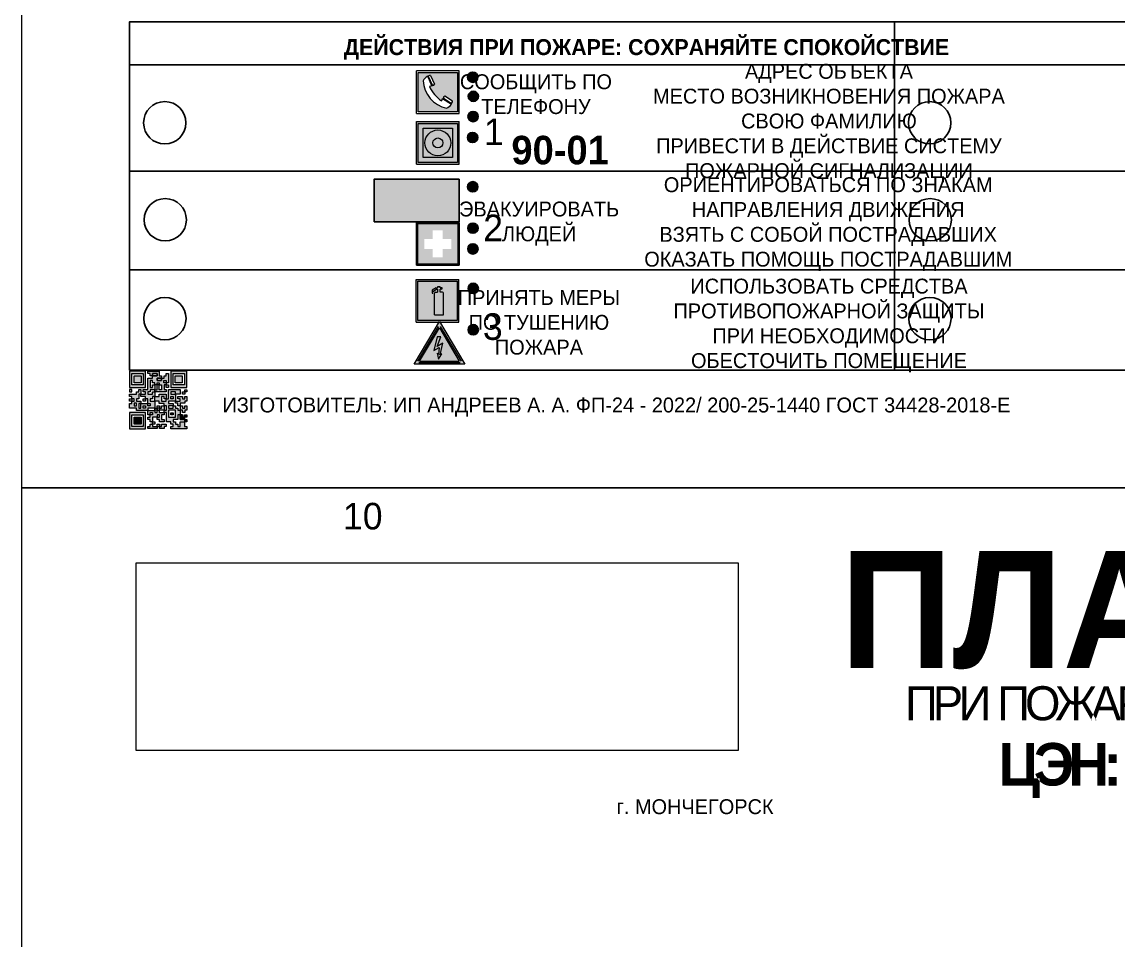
# Model space of a CAD drawing. Header units: millimetres. Extents: x 13810 to 67229, y 12374 to 21950.
# Drawn here: x 38162.3 to 38368.3, y 15254 to 15426.6 of the extents above; entities that cross this region are included whole.
import ezdxf

# ---------------------------------------------------------------- set-up
doc = ezdxf.new("R2010")
doc.units = ezdxf.units.MM
doc.styles.add('обычный', font='arial.ttf')
picture_1 = doc.add_image_def('image1.jpg', size_in_pixel=(337, 105))

# ---------------------------------------------------------------- blocks, each defined once
blk = doc.blocks.new('A$C3E6D3DDE')
at = {"lineweight": 5}
h = blk.add_hatch(color=40, dxfattribs=at)
h.paths.add_polyline_path([(24.1, 1.45), (16.46, -11.35), (31.74, -11.35)])
h.paths.add_polyline_path([(24.09, -0.46), (30.03, -10.41), (18.14, -10.41)], flags=16)
h.paths.add_polyline_path([(24.54, -3.08), (23.41, -6.02), (25.13, -5.01), (24.33, -8.5), (24.82, -8.27), (23.79, -9.86), (23.4, -8.04), (23.8, -8.43), (24.04, -6.29), (22.39, -7.25), (23.44, -3.08)], flags=0)
h = blk.add_hatch(color=256, dxfattribs=at)
h.paths.add_polyline_path([(24.37, 0.03, 0.567511), (23.82, 0.03), (17.59, -10.4, 0.582454), (17.86, -10.88), (30.32, -10.88, 0.582149), (30.6, -10.4)])
h.paths.add_polyline_path([(24.09, -0.46), (18.14, -10.41), (30.03, -10.41)], flags=16)
h.paths.add_polyline_path([(24.54, -3.08), (23.41, -6.02), (25.13, -5.01), (24.33, -8.5), (24.82, -8.27), (23.79, -9.86), (23.4, -8.04), (23.8, -8.43), (24.04, -6.29), (22.39, -7.25), (23.44, -3.08)], flags=0)
h = blk.add_hatch(color=40, dxfattribs=at)
h.paths.add_polyline_path([(24.09, -0.46), (18.14, -10.41), (30.03, -10.41)])
h.paths.add_polyline_path([(24.82, -8.27), (23.79, -9.86), (23.4, -8.04), (23.8, -8.43), (24.04, -6.29), (22.39, -7.25), (23.44, -3.08), (24.54, -3.08), (23.41, -6.02), (25.13, -5.01), (24.33, -8.5)], flags=16)
at = {"color": 40, "lineweight": 5}
for p, q in [((16.46, -11.35), (24.1, 1.45)), ((24.1, 1.45), (31.74, -11.35))]:
    blk.add_line(p, q, dxfattribs=at)
at = {"lineweight": 5}
for p, q in [((17.59, -10.4), (23.82, 0.03)), ((24.37, 0.03), (30.6, -10.4)), ((18.14, -10.41), (24.09, -0.46)), ((23.44, -3.08), (22.39, -7.25)), ((23.41, -6.02), (24.54, -3.08)), ((24.54, -3.08), (23.44, -3.08)), ((24.09, -0.46), (30.03, -10.41)), ((22.39, -7.25), (24.04, -6.29)), ((25.13, -5.01), (23.41, -6.02)), ((24.04, -6.29), (23.8, -8.43)), ((24.33, -8.5), (25.13, -5.01)), ((23.8, -8.43), (23.4, -8.04)), ((23.4, -8.04), (23.79, -9.86)), ((23.79, -9.86), (24.82, -8.27)), ((24.82, -8.27), (24.33, -8.5)), ((17.86, -10.88), (30.32, -10.88)), ((18.14, -10.41), (30.03, -10.41))]:
    blk.add_line(p, q, dxfattribs=at)
at = {"color": 50, "lineweight": 5}
blk.add_line((31.74, -11.35), (16.46, -11.35), dxfattribs=at)
blk = doc.blocks.new('A$C456E1F9C')
at = {"lineweight": 5}
h = blk.add_hatch(color=242, dxfattribs=at)
h.paths.add_polyline_path([(0.51, -1.47), (0.51, -13.26), (12.29, -13.26), (12.29, -1.47)])
h.paths.add_polyline_path([(5.42, -4.95, -0.254479), (4.78, -5.4), (3.52, -2.53, -0.209735), (4.23, -2.4)], flags=16)
h.paths.add_polyline_path([(8.53, -8.6), (10.87, -10.17), (10.54, -10.76), (8.03, -9.13, -0.192251)], flags=16)
h.paths.add_polyline_path([(4.61, -5.49, 0.005518), (3.87, -5.72, 0.128647), (7.49, -10.01, 0.00809), (7.83, -9.33), (10.47, -10.97, -0.16736), (8.99, -12.25, -0.327862), (1.95, -3.95, -0.166952), (3.36, -2.62)], flags=16)
at = {"color": 242, "lineweight": 5}
for p, q in [((0, -13.77), (0, -0.97)), ((12.8, -0.97), (0, -0.97)), ((4.61, -5.49), (3.36, -2.62)), ((3.52, -2.53), (4.78, -5.4)), ((4.23, -2.4), (5.42, -4.95)), ((12.8, -13.77), (12.8, -0.97)), ((7.83, -9.33), (10.47, -10.97)), ((8.03, -9.13), (10.54, -10.76)), ((10.81, -10.12), (8.53, -8.6)), ((10.54, -10.76), (10.8, -10.3)), ((10.8, -10.3), (10.81, -10.12)), ((0, -13.77), (12.8, -13.77))]:
    blk.add_line(p, q, dxfattribs=at)
blk.add_lwpolyline([(0.51, -1.47), (12.29, -1.47), (12.29, -13.26), (0.51, -13.26)], close=True, dxfattribs=at)
for centre, radius, start, end in [((4.59, -5.34), 2.99, 114.2845, 152.1974), ((4.02, -3.27), 0.891, 76.3284, 123.7092), ((11.12, -3.31), 9.19, 183.9915, 256.6009), ((14.98, -39.1), 35.17, 107.1487, 108.4135), ((13.86, -0.94), 11.08, 205.5536, 234.8762), ((4.68, -4.59), 0.824, 276.9621, 334.0723), ((-13.31, 0.8), 23.44, 332.5487, 334.4027), ((8.94, -9.5), 0.989, 114.4092, 157.9388), ((7.87, -9.46), 3, 291.9291, 329.9329)]:
    blk.add_arc(centre, radius, start, end, dxfattribs=at)
blk = doc.blocks.new('A$C54414219')
at = {"true_color": 0xffffff}
h = blk.add_hatch(color=7, dxfattribs=at)
h.paths.add_polyline_path([(2.39, -9.45), (2.39, -18.3), (11.23, -18.3), (11.23, -9.45)], flags=0)
h.paths.add_polyline_path([(10.71, -13.87, -1), (2.92, -13.87, -1)], flags=0)
h.paths.add_polyline_path([(8.3, -13.87, -1), (5.33, -13.87, -1)], flags=0)
h.paths.add_polyline_path([(0.41, -7.47), (0.41, -20.27), (13.21, -20.27), (13.21, -7.47)])
h.paths.add_polyline_path([(0.92, -19.77), (12.71, -19.77), (12.71, -7.98), (0.92, -7.98)], flags=16)
h.paths.add_polyline_path([(11.23, -9.45), (11.23, -18.3), (2.39, -18.3), (2.39, -9.45)], flags=0)
at = {"lineweight": 5}
h = blk.add_hatch(color=242, dxfattribs=at)
h.paths.add_polyline_path([(12.71, -7.98), (0.92, -7.98), (0.92, -19.77), (12.71, -19.77)])
h.paths.add_polyline_path([(11.23, -18.3), (2.39, -18.3), (2.39, -9.45), (11.23, -9.45)], flags=16)
h.paths.add_polyline_path([(10.71, -13.87, -1), (2.92, -13.87, -1)], flags=0)
h.paths.add_polyline_path([(8.3, -13.87, -1), (5.33, -13.87, -1)], flags=0)
at = {"true_color": 0xffffff}
h = blk.add_hatch(color=7, dxfattribs=at)
h.paths.add_polyline_path([(2.39, -9.45), (2.39, -18.3), (11.23, -18.3), (11.23, -9.45)])
h.paths.add_polyline_path([(10.71, -13.87, -1), (2.92, -13.87, -1)], flags=16)
h.paths.add_polyline_path([(8.3, -13.87, -1), (5.33, -13.87, -1)], flags=0)
at = {"lineweight": 5}
h = blk.add_hatch(color=242, dxfattribs=at)
h.paths.add_polyline_path([(2.92, -13.87, 1), (10.71, -13.87, 1)])
h.paths.add_polyline_path([(8.3, -13.87, -1), (5.33, -13.87, -1)], flags=16)
at = {"color": 242, "lineweight": 5}
for p, q in [((0.41, -20.27), (0.41, -7.47)), ((0.41, -7.47), (13.21, -7.47)), ((0.41, -7.47), (13.21, -7.47)), ((13.21, -20.27), (13.21, -7.47)), ((0.41, -20.27), (13.21, -20.27))]:
    blk.add_line(p, q, dxfattribs=at)
for points in [[(0.92, -7.98), (12.71, -7.98), (12.71, -19.77), (0.92, -19.77)], [(2.39, -9.45), (11.23, -9.45), (11.23, -18.3), (2.39, -18.3)]]:
    blk.add_lwpolyline(points, close=True, dxfattribs=at)
for radius in [3.89, 1.49]:
    blk.add_circle((6.81, -13.87), radius, dxfattribs=at)
blk = doc.blocks.new('A$C32E8229D')
at = {"true_color": 0xffffff}
blk.add_hatch(color=7, dxfattribs=at).paths.add_polyline_path([(0, 0), (0, -8), (16, -8), (16, 0)])
h = blk.add_hatch(color=126)
h.paths.add_polyline_path([(0.2, -0.2), (15.8, -0.2), (15.8, -7.8), (0.2, -7.8)])
h.paths.add_polyline_path([(13.49, -2.05), (12.08, -2.05), (11.37, -2.63, 0.162397), (11.29, -2.84), (11.29, -3.63), (10.35, -3.63), (10.35, -4.05), (11.68, -4.05), (11.68, -3.48), (12.26, -4.28), (11.29, -5.1), (11.29, -6.78), (11.85, -6.78), (11.85, -5.44), (12.8, -4.64), (12.8, -5.94), (14.46, -5.94), (14.46, -5.39), (13.45, -5.39), (13.45, -3.97), (12.46, -2.59), (13.15, -2.59), (13.69, -3.34), (14.18, -3)], flags=16)
h.paths.add_polyline_path([(10.74, -1.82, 1), (11.8, -1.82, 1)], flags=16)
h.paths.add_polyline_path([(9.39, -3.59), (5.99, -3.59), (6.56, -3.03), (5.91, -3.03), (5.1, -3.83), (5.91, -4.64), (6.56, -4.64), (5.99, -4.09), (9.39, -4.09)], flags=16)
h.paths.add_polyline_path([(4.29, -1.08), (1.72, -1.08), (1.72, -6.6), (4.29, -6.6)], flags=16)
at = {"color": 126}
blk.add_lwpolyline([(16, -8), (0, -8), (0, 0), (16, 0)], close=True, dxfattribs=at)
blk = doc.blocks.new('A$C18900ED3')
h = blk.add_hatch(color=126)
h.paths.add_polyline_path([(-0.18, -0.18), (-7.02, -0.18), (-7.02, -7.02), (-0.18, -7.02)])
h.paths.add_polyline_path([(-5.89, -4.46), (-5.89, -2.77), (-4.46, -2.77), (-4.46, -1.31), (-2.77, -1.31), (-2.77, -2.77), (-1.33, -2.77), (-1.33, -4.46), (-2.77, -4.46), (-2.77, -5.89), (-4.46, -5.89), (-4.46, -4.46)], flags=16)
at = {"color": 126}
for p, q in [((-7.2, 0), (-7.2, -7.2)), ((0, 0), (-7.2, 0)), ((0, -7.2), (0, 0)), ((-7.02, -7.02), (-7.02, -0.18)), ((-7.02, -0.18), (-0.18, -0.18)), ((-0.18, -0.18), (-0.18, -7.02)), ((-7.2, -7.2), (0, -7.2)), ((-0.18, -7.02), (-7.02, -7.02))]:
    blk.add_line(p, q, dxfattribs=at)
blk = doc.blocks.new('A$C3AD82952')
at = {"true_color": 0xf5f5ff}
h = blk.add_hatch(color=7, dxfattribs=at)
h.dxf.hatch_style = 1
h.paths.add_polyline_path([(8.21, 8.73, 0.414214), (7.89, 9.05), (7.22, 9.05), (7.22, 9.92), (7.59, 9.92, 1), (7.57, 10.36), (7.22, 10.36), (7.22, 10.6), (6.43, 10.6), (6.43, 10.36), (6.01, 10.36), (4.74, 9.59), (4.74, 8.69), (4.98, 8.73), (4.98, 9.26), (6.12, 9.91), (6.43, 9.91), (6.43, 9.05), (5.76, 9.05, 0.414214), (5.44, 8.73), (5.44, 2.2), (8.21, 2.2)], flags=0)
h.paths.add_polyline_path([(12.8, 12.8), (0, 12.8), (0, 0), (12.8, 0)])
h.paths.add_polyline_path([(0.51, 12.29), (12.29, 12.29), (12.29, 0.51), (0.51, 0.51)], flags=16)
h.paths.add_polyline_path([(4.74, 9.59), (6.01, 10.36), (6.43, 10.36), (6.43, 10.6), (7.22, 10.6), (7.22, 10.36), (7.59, 10.36, -0.94586), (7.59, 9.92), (7.22, 9.92), (7.22, 9.05), (7.89, 9.05, -0.414214), (8.21, 8.73), (8.21, 2.2), (5.44, 2.2), (5.44, 8.73, -0.414214), (5.76, 9.05), (6.43, 9.05), (6.43, 9.91), (6.12, 9.91), (4.98, 9.26), (4.98, 8.73), (4.74, 8.69)], flags=0)
h = blk.add_hatch(color=242)
h.dxf.hatch_style = 1
h.paths.add_polyline_path([(12.29, 12.29), (0.51, 12.29), (0.51, 0.51), (12.29, 0.51)])
h.paths.add_polyline_path([(4.74, 8.69), (4.74, 9.59), (6.01, 10.36), (6.43, 10.36), (6.43, 10.6), (7.22, 10.6), (7.22, 10.36), (7.59, 10.36, -0.94586), (7.59, 9.92), (7.22, 9.92), (7.22, 9.05), (7.89, 9.05, -0.414214), (8.21, 8.73), (8.21, 2.2), (5.44, 2.2), (5.44, 8.73, -0.414214), (5.76, 9.05), (6.43, 9.05), (6.43, 9.91), (6.12, 9.91), (4.98, 9.26), (4.98, 8.73)], flags=16)
h = blk.add_hatch(color=7, dxfattribs=at)
h.dxf.hatch_style = 1
h.paths.add_polyline_path([(8.21, 8.73, 0.414214), (7.89, 9.05), (7.22, 9.05), (7.22, 9.92), (7.59, 9.92, 1), (7.57, 10.36), (7.22, 10.36), (7.22, 10.6), (6.43, 10.6), (6.43, 10.36), (6.01, 10.36), (4.74, 9.59), (4.74, 8.69), (4.98, 8.73), (4.98, 9.26), (6.12, 9.91), (6.43, 9.91), (6.43, 9.05), (5.76, 9.05, 0.414214), (5.44, 8.73), (5.44, 2.2), (8.21, 2.2)])
at = {"color": 242, "lineweight": 5}
for p, q in [((0, 0), (0, 12.8)), ((0, 12.8), (12.8, 12.8)), ((6.01, 10.36), (4.74, 9.59)), ((4.98, 9.26), (6.12, 9.91)), ((6.01, 10.36), (6.43, 10.36)), ((6.12, 9.91), (6.43, 9.91)), ((7.22, 10.6), (6.43, 10.6)), ((6.43, 10.6), (6.43, 10.36)), ((6.43, 9.91), (6.43, 9.05)), ((7.22, 10.36), (7.22, 10.6)), ((7.59, 10.36), (7.22, 10.36)), ((7.22, 9.05), (7.22, 9.92)), ((7.59, 9.92), (7.22, 9.92)), ((12.8, 0), (12.8, 12.8)), ((4.74, 9.59), (4.74, 8.69)), ((4.74, 8.69), (4.98, 8.73)), ((4.98, 8.73), (4.98, 9.26)), ((5.44, 2.2), (5.44, 8.73)), ((5.76, 9.05), (6.43, 9.05)), ((7.89, 9.05), (7.22, 9.05)), ((8.21, 2.2), (8.21, 8.73)), ((0, 0), (12.8, 0)), ((5.44, 2.2), (8.21, 2.2))]:
    blk.add_line(p, q, dxfattribs=at)
blk.add_lwpolyline([(0.51, 12.29), (12.29, 12.29), (12.29, 0.51), (0.51, 0.51)], close=True, dxfattribs=at)
for centre, radius, start, end in [((7.58, 10.14), 0.223, 273.1875, 86.8125), ((5.76, 8.73), 0.32, 90, 180), ((7.89, 8.73), 0.32, 0, 90)]:
    blk.add_arc(centre, radius, start, end, dxfattribs=at)
blk = doc.blocks.new('QR')
at = {"lineweight": 0}
h = blk.add_hatch(color=256, dxfattribs=at)
h.dxf.hatch_style = 1
h.paths.add_polyline_path([(9241.16, 2687.38), (9242.01, 2687.38), (9242.01, 2687.83), (9241.59, 2687.83), (9241.59, 2688.68), (9239.45, 2688.68), (9239.45, 2688.25), (9239.86, 2688.25), (9239.86, 2687.83), (9240.29, 2687.83), (9240.29, 2688.25), (9241.16, 2688.25), (9241.16, 2687.83), (9240.29, 2687.83), (9240.29, 2687.38), (9239.45, 2687.38), (9239.45, 2685.22), (9238.57, 2685.22), (9238.57, 2684.8), (9239.02, 2684.8), (9239.02, 2684.37), (9238.13, 2684.37), (9238.13, 2683.92), (9239.02, 2683.92), (9239.02, 2683.5), (9239.44, 2683.5), (9239.44, 2682.64), (9239.87, 2682.64), (9239.87, 2682.18), (9239.44, 2682.18), (9239.44, 2682.64), (9238.13, 2682.64), (9238.13, 2681.76), (9237.71, 2681.76), (9237.71, 2682.64), (9238.13, 2682.64), (9238.13, 2683.07), (9237.27, 2683.07), (9237.27, 2683.51), (9237.71, 2683.51), (9237.71, 2684.37), (9238.13, 2684.37), (9238.13, 2685.22), (9237.71, 2685.22), (9237.71, 2684.8), (9237.28, 2684.8), (9237.28, 2684.38), (9235.98, 2684.38), (9235.98, 2683.92), (9236.4, 2683.92), (9236.4, 2683.49), (9236.84, 2683.49), (9236.84, 2683.07), (9236.4, 2683.07), (9236.4, 2682.64), (9235.98, 2682.64), (9235.98, 2681.76), (9237.29, 2681.76), (9237.29, 2681.33), (9239.43, 2681.33), (9239.43, 2681.76), (9240.74, 2681.76), (9240.74, 2683.05), (9239.87, 2683.05), (9239.87, 2683.5), (9240.29, 2683.5), (9240.29, 2683.91), (9240.74, 2683.91), (9240.74, 2684.81), (9240.29, 2684.81), (9240.29, 2684.79), (9240.29, 2684.37), (9239.45, 2684.37), (9239.45, 2684.8), (9239.87, 2684.8), (9239.87, 2685.21), (9240.74, 2685.21), (9240.74, 2686.1), (9240.29, 2686.1), (9240.29, 2685.64), (9239.86, 2685.64), (9239.86, 2686.95), (9240.29, 2686.95), (9240.29, 2686.52), (9240.74, 2686.52), (9240.74, 2686.1), (9241.16, 2686.1), (9241.16, 2686.53), (9241.59, 2686.53), (9241.59, 2686.1), (9242.02, 2686.1), (9242.02, 2685.21), (9241.59, 2685.21), (9241.59, 2686.1), (9241.16, 2686.1), (9241.16, 2685.21), (9240.74, 2685.21), (9240.74, 2684.81), (9242.89, 2684.81), (9242.89, 2685.22), (9242.47, 2685.22), (9242.47, 2686.11), (9242.89, 2686.11), (9242.89, 2686.52), (9242.46, 2686.52), (9242.46, 2686.95), (9242.89, 2686.95), (9242.89, 2686.52), (9243.32, 2686.52), (9243.32, 2688.26), (9242.9, 2688.26), (9242.9, 2687.83), (9242.47, 2687.83), (9242.47, 2687.38), (9242.01, 2687.38), (9242.01, 2686.94), (9241.16, 2686.94)])
h.paths.add_polyline_path([(9239.02, 2682.18), (9239.02, 2681.76), (9238.54, 2681.76), (9238.54, 2682.18)], flags=16)
h.paths.add_polyline_path([(9237.27, 2682.65), (9237.27, 2682.19), (9236.83, 2682.19), (9236.83, 2682.65)], flags=16)
h = blk.add_hatch(color=256, dxfattribs=at)
h.dxf.hatch_style = 1
h.paths.add_polyline_path([(9238.15, 2687.83), (9236.83, 2687.83), (9236.83, 2686.52), (9238.15, 2686.52)], flags=0)
h.paths.add_polyline_path([(9239.01, 2685.65), (9239.01, 2688.68), (9235.98, 2688.68), (9235.98, 2685.65)])
h.paths.add_polyline_path([(9236.41, 2686.1), (9236.41, 2688.26), (9238.56, 2688.26), (9238.56, 2686.1)], flags=16)
h.paths.add_polyline_path([(9236.83, 2686.52), (9236.83, 2687.83), (9238.15, 2687.83), (9238.15, 2686.52)], flags=0)
h = blk.add_hatch(color=256, dxfattribs=at)
h.dxf.hatch_style = 1
h.paths.add_polyline_path([(9238.15, 2686.52), (9238.15, 2687.83), (9236.83, 2687.83), (9236.83, 2686.52)])
h.paths.add_polyline_path([(9245.91, 2686.52), (9245.91, 2687.83), (9244.59, 2687.83), (9244.59, 2686.52)], flags=0)
h.paths.add_polyline_path([(9246.77, 2685.65), (9246.77, 2688.68), (9243.74, 2688.68), (9243.74, 2685.65)])
h.paths.add_polyline_path([(9244.17, 2686.1), (9244.17, 2688.26), (9246.32, 2688.26), (9246.32, 2686.1)], flags=16)
h.paths.add_polyline_path([(9244.59, 2686.52), (9244.59, 2687.83), (9245.91, 2687.83), (9245.91, 2686.52)], flags=0)
h = blk.add_hatch(color=256, dxfattribs=at)
h.dxf.hatch_style = 1
h.paths.add_polyline_path([(9240.75, 2681.76), (9240.75, 2681.35), (9241.17, 2681.35), (9241.17, 2681.76)])
h.paths.add_polyline_path([(9241.6, 2682.18), (9241.17, 2682.18), (9241.17, 2681.76), (9241.6, 2681.76)])
h.paths.add_polyline_path([(9242.47, 2681.34), (9242.47, 2682.19), (9242.02, 2682.19), (9242.02, 2681.76), (9241.6, 2681.76), (9241.6, 2681.34)])
h.paths.add_polyline_path([(9239.87, 2678.3), (9239.44, 2678.3), (9239.44, 2677.89), (9241.17, 2677.89), (9241.17, 2678.3), (9240.28, 2678.3), (9240.28, 2678.73), (9239.87, 2678.73)])
h.paths.add_polyline_path([(9240.75, 2678.73), (9240.75, 2679.19), (9240.28, 2679.19), (9240.28, 2678.73)])
h.paths.add_polyline_path([(9241.6, 2678.73), (9241.17, 2678.73), (9241.17, 2678.3), (9241.6, 2678.3)])
h.paths.add_polyline_path([(9242.02, 2678.3), (9241.6, 2678.3), (9241.6, 2677.89), (9242.48, 2677.89), (9242.48, 2678.31), (9242.9, 2678.31), (9242.9, 2678.73), (9242.02, 2678.73)])
h.paths.add_polyline_path([(9246.36, 2684.37), (9246.36, 2684.79), (9245.93, 2684.79), (9245.93, 2684.37)])
h.paths.add_polyline_path([(9246.78, 2685.2), (9246.36, 2685.2), (9246.36, 2684.79), (9246.78, 2684.79)])
h.paths.add_polyline_path([(9245.91, 2687.83), (9244.59, 2687.83), (9244.59, 2686.52), (9245.91, 2686.52)])
h = blk.add_hatch(color=256, dxfattribs=at)
h.dxf.hatch_style = 1
h.paths.add_polyline_path([(9243.32, 2686.11), (9242.89, 2686.11), (9242.89, 2685.64), (9243.32, 2685.64)])
h.paths.add_polyline_path([(9239.02, 2683.07), (9239.02, 2683.5), (9238.56, 2683.5), (9238.56, 2683.07)])
h.paths.add_polyline_path([(9236.4, 2684.8), (9236.4, 2685.22), (9235.98, 2685.22), (9235.98, 2684.8)])
h.paths.add_polyline_path([(9236.4, 2683.07), (9236.4, 2683.49), (9235.98, 2683.49), (9235.98, 2683.07)])
h = blk.add_hatch(color=256, dxfattribs=at)
h.dxf.hatch_style = 1
h.paths.add_polyline_path([(9243.32, 2682.64), (9243.32, 2683.07), (9244.62, 2683.07), (9244.62, 2684.37), (9243.74, 2684.37), (9243.74, 2684.8), (9244.62, 2684.8), (9244.62, 2684.37), (9245.48, 2684.37), (9245.48, 2685.22), (9243.32, 2685.22), (9243.32, 2683.5), (9242.89, 2683.5), (9242.89, 2683.06), (9242.01, 2683.06), (9242.01, 2683.91), (9242.47, 2683.91), (9242.47, 2683.5), (9242.89, 2683.5), (9242.89, 2684.38), (9241.59, 2684.38), (9241.59, 2683.91), (9240.74, 2683.91), (9240.74, 2683.05), (9241.59, 2683.05), (9241.59, 2682.64), (9242.47, 2682.64), (9242.47, 2682.19), (9242.91, 2682.19), (9242.91, 2681.34), (9242.48, 2681.34), (9242.48, 2680.91), (9242.91, 2680.91), (9242.91, 2679.17), (9243.75, 2679.17), (9243.75, 2678.73), (9244.2, 2678.73), (9244.2, 2678.3), (9243.75, 2678.3), (9243.75, 2677.88), (9246.78, 2677.88), (9246.78, 2678.3), (9246.35, 2678.3), (9246.35, 2679.19), (9245.48, 2679.19), (9245.48, 2678.31), (9245.05, 2678.31), (9245.05, 2678.73), (9244.62, 2678.73), (9244.62, 2679.19), (9244.2, 2679.19), (9244.2, 2679.61), (9245.05, 2679.61), (9245.05, 2680.46), (9245.48, 2680.46), (9245.48, 2681.34), (9245.04, 2681.34), (9245.04, 2681.76), (9244.63, 2681.76), (9244.63, 2682.19), (9244.21, 2682.19), (9244.21, 2681.76), (9243.32, 2681.76), (9243.32, 2682.19), (9244.21, 2682.19), (9244.21, 2682.64)])
h.paths.add_polyline_path([(9243.75, 2683.49), (9243.75, 2683.92), (9244.21, 2683.92), (9244.21, 2683.49)], flags=16)
h.paths.add_polyline_path([(9243.32, 2681.34), (9244.63, 2681.34), (9244.63, 2680.04), (9243.32, 2680.04)], flags=16)
h.paths.add_polyline_path([(9243.76, 2680.89), (9244.18, 2680.89), (9244.18, 2680.48), (9243.76, 2680.48)], flags=0)
h = blk.add_hatch(color=256, dxfattribs=at)
h.dxf.hatch_style = 1
h.paths.add_polyline_path([(9246.36, 2683.07), (9246.78, 2683.07), (9246.78, 2683.92), (9246.36, 2683.92), (9246.36, 2683.49), (9245.92, 2683.49), (9245.92, 2683.92), (9245.06, 2683.92), (9245.06, 2683.49), (9245.48, 2683.49), (9245.48, 2683.07), (9244.62, 2683.07), (9244.62, 2682.65), (9245.05, 2682.65), (9245.05, 2682.18), (9245.48, 2682.18), (9245.48, 2682.65), (9246.36, 2682.65)])
h.paths.add_polyline_path([(9246.78, 2682.18), (9246.36, 2682.18), (9246.36, 2681.75), (9245.92, 2681.75), (9245.92, 2682.18), (9245.48, 2682.18), (9245.48, 2681.34), (9245.48, 2681.34), (9245.94, 2681.34), (9245.94, 2680.91), (9246.36, 2680.91), (9246.36, 2681.34), (9246.78, 2681.34)])
h = blk.add_hatch(color=256, dxfattribs=at)
h.dxf.hatch_style = 1
h.paths.add_polyline_path([(9235.98, 2680.9), (9235.98, 2677.86), (9239.02, 2677.86), (9239.02, 2680.9)])
h.paths.add_polyline_path([(9238.57, 2680.48), (9238.57, 2678.32), (9236.41, 2678.32), (9236.41, 2680.48)], flags=16)
h.paths.add_polyline_path([(9238.15, 2680.05), (9238.15, 2678.74), (9236.83, 2678.74), (9236.83, 2680.05)], flags=0)
h = blk.add_hatch(color=256, dxfattribs=at)
h.dxf.hatch_style = 1
h.paths.add_polyline_path([(9242.02, 2680.46), (9242.48, 2680.46), (9242.48, 2680.91), (9241.58, 2680.91), (9241.58, 2681.35), (9241.17, 2681.35), (9241.17, 2680.91), (9240.75, 2680.91), (9240.75, 2681.33), (9239.43, 2681.33), (9239.43, 2680.46), (9239.86, 2680.46), (9239.86, 2680.92), (9240.3, 2680.92), (9240.3, 2680.46), (9239.86, 2680.46), (9239.86, 2680.04), (9239.44, 2680.04), (9239.44, 2679.62), (9239.86, 2679.62), (9239.86, 2679.19), (9240.29, 2679.19), (9240.29, 2680.03), (9241.18, 2680.03), (9241.18, 2680.47), (9241.6, 2680.47), (9241.6, 2680.03), (9241.18, 2680.03), (9241.18, 2679.61), (9241.6, 2679.61), (9241.6, 2679.19), (9242.47, 2679.19), (9242.47, 2679.6), (9242.02, 2679.6)])
h = blk.add_hatch(color=256, dxfattribs=at)
h.dxf.hatch_style = 1
h.paths.add_polyline_path([(9244.18, 2680.48), (9244.18, 2680.89), (9243.76, 2680.89), (9243.76, 2680.48)])
h = blk.add_hatch(color=256, dxfattribs=at)
h.dxf.hatch_style = 1
h.paths.add_polyline_path([(9245.93, 2680.04), (9245.93, 2680.46), (9245.48, 2680.46), (9245.48, 2679.62), (9246.35, 2679.62), (9246.35, 2680.04)])
h.paths.add_polyline_path([(9246.78, 2680.04), (9246.78, 2680.46), (9246.35, 2680.46), (9246.35, 2680.04)])
h.paths.add_polyline_path([(9246.78, 2679.18), (9246.78, 2679.62), (9246.35, 2679.62), (9246.35, 2679.18)])
h = blk.add_hatch(color=256, dxfattribs=at)
h.dxf.hatch_style = 1
h.paths.add_polyline_path([(9238.15, 2680.05), (9236.83, 2680.05), (9236.83, 2678.74), (9238.15, 2678.74)])
for points in [[(9237.71, 2685.22), (9238.13, 2685.22), (9238.13, 2684.37), (9237.71, 2684.37), (9237.71, 2683.51), (9237.27, 2683.51), (9237.27, 2683.07), (9238.13, 2683.07), (9238.13, 2682.64), (9237.71, 2682.64), (9237.71, 2681.76), (9238.13, 2681.76), (9238.13, 2682.64), (9239.44, 2682.64), (9239.44, 2683.5), (9239.02, 2683.5), (9239.02, 2683.07), (9238.56, 2683.07), (9238.56, 2683.5), (9239.02, 2683.5), (9239.02, 2683.92), (9238.13, 2683.92), (9238.13, 2684.37), (9239.02, 2684.37), (9239.02, 2684.8), (9238.57, 2684.8), (9238.57, 2685.22), (9239.45, 2685.22), (9239.45, 2687.38), (9240.29, 2687.38), (9240.29, 2687.83), (9239.86, 2687.83), (9239.86, 2688.25), (9239.45, 2688.25), (9239.45, 2688.68), (9241.59, 2688.68), (9241.59, 2687.83), (9242.01, 2687.83), (9242.01, 2687.38), (9242.47, 2687.38), (9242.47, 2687.83), (9242.9, 2687.83), (9242.9, 2688.26), (9243.32, 2688.26), (9243.32, 2686.52), (9242.89, 2686.52), (9242.89, 2686.11), (9243.32, 2686.11), (9243.32, 2685.64), (9242.89, 2685.64), (9242.89, 2686.11), (9242.47, 2686.11), (9242.47, 2685.22), (9242.89, 2685.22), (9242.89, 2684.81), (9240.74, 2684.81), (9240.74, 2683.91), (9241.59, 2683.91), (9241.59, 2684.38), (9242.89, 2684.38), (9242.89, 2683.5), (9242.47, 2683.5), (9242.47, 2683.91), (9242.01, 2683.91), (9242.01, 2683.06), (9242.89, 2683.06), (9242.89, 2683.5), (9243.32, 2683.5), (9243.32, 2685.22), (9245.48, 2685.22), (9245.48, 2684.37), (9244.62, 2684.37), (9244.62, 2683.07), (9245.48, 2683.07), (9245.48, 2683.49), (9245.06, 2683.49), (9245.06, 2683.92), (9245.92, 2683.92), (9245.92, 2683.49), (9246.36, 2683.49), (9246.36, 2683.92), (9246.78, 2683.92), (9246.78, 2683.07), (9246.36, 2683.07), (9246.36, 2682.65), (9245.48, 2682.65), (9245.48, 2682.18), (9245.92, 2682.18), (9245.92, 2681.75), (9246.36, 2681.75), (9246.36, 2682.18), (9246.78, 2682.18), (9246.78, 2681.34), (9246.36, 2681.34), (9246.36, 2680.91), (9245.94, 2680.91), (9245.94, 2681.34), (9245.48, 2681.34), (9245.48, 2680.46), (9245.93, 2680.46), (9245.93, 2680.04), (9246.35, 2680.04), (9246.35, 2680.46), (9246.78, 2680.46), (9246.78, 2680.04), (9246.78, 2680.04), (9246.35, 2680.04), (9246.35, 2679.62), (9246.78, 2679.62), (9246.78, 2679.18), (9246.35, 2679.18), (9246.35, 2678.3), (9246.78, 2678.3), (9246.78, 2677.88), (9243.75, 2677.88), (9243.75, 2678.3), (9244.2, 2678.3), (9244.2, 2678.73), (9243.75, 2678.73), (9243.75, 2679.17), (9242.91, 2679.17), (9242.91, 2680.91), (9242.48, 2680.91), (9242.48, 2680.46), (9242.02, 2680.46), (9242.02, 2679.6), (9242.47, 2679.6), (9242.47, 2679.19), (9241.6, 2679.19), (9241.6, 2679.61), (9241.18, 2679.61), (9241.18, 2680.03), (9240.29, 2680.03), (9240.29, 2679.19), (9240.75, 2679.19), (9240.75, 2678.73), (9240.28, 2678.73), (9240.28, 2678.3), (9241.17, 2678.3), (9241.17, 2678.73), (9241.6, 2678.73), (9241.6, 2678.3), (9242.02, 2678.3), (9242.02, 2678.73), (9242.9, 2678.73), (9242.9, 2678.31), (9242.48, 2678.31), (9242.48, 2677.89), (9241.6, 2677.89), (9241.6, 2678.3), (9241.17, 2678.3), (9241.17, 2677.89), (9239.44, 2677.89), (9239.44, 2678.3), (9239.87, 2678.3), (9239.87, 2678.73), (9240.28, 2678.73), (9240.28, 2679.19), (9240.29, 2679.19), (9239.86, 2679.19), (9239.86, 2679.62), (9239.44, 2679.62), (9239.44, 2680.04), (9239.86, 2680.04), (9239.86, 2680.46), (9239.43, 2680.46), (9239.43, 2681.33), (9237.29, 2681.33), (9237.29, 2681.76), (9235.98, 2681.76), (9235.98, 2682.64), (9236.4, 2682.64), (9236.4, 2683.07), (9235.98, 2683.07), (9235.98, 2683.49), (9236.4, 2683.49), (9236.4, 2683.92), (9235.98, 2683.92), (9235.98, 2684.38), (9237.28, 2684.38), (9237.28, 2684.8), (9237.71, 2684.8), (9237.71, 2685.22), (9237.92, 2685.22)], [(9240.74, 2686.1), (9240.74, 2686.52), (9240.29, 2686.52), (9240.29, 2686.95), (9239.86, 2686.95), (9239.86, 2685.64), (9240.29, 2685.64), (9240.29, 2686.1), (9240.74, 2686.1), (9240.74, 2686.52)], [(9240.74, 2685.21), (9239.87, 2685.21), (9239.87, 2684.8), (9239.45, 2684.8), (9239.45, 2684.37), (9240.29, 2684.37), (9240.29, 2684.79), (9240.29, 2684.81), (9240.74, 2684.81), (9240.74, 2685.21), (9239.87, 2685.21)], [(9244.62, 2684.37), (9244.62, 2684.8), (9243.74, 2684.8), (9243.74, 2684.37), (9244.62, 2684.37)], [(9240.74, 2683.05), (9240.74, 2681.76), (9239.43, 2681.76), (9239.43, 2681.33), (9240.75, 2681.33), (9240.75, 2681.35), (9240.75, 2680.91), (9241.17, 2680.91), (9241.17, 2681.35), (9241.58, 2681.35), (9241.58, 2680.91), (9242.48, 2680.91), (9242.48, 2681.34), (9242.91, 2681.34), (9242.91, 2682.19), (9242.47, 2682.19), (9242.47, 2682.64), (9241.59, 2682.64), (9241.59, 2683.05), (9240.74, 2683.05)], [(9240.74, 2683.91), (9240.29, 2683.91), (9240.29, 2683.5), (9239.87, 2683.5), (9239.87, 2683.05), (9240.74, 2683.05), (9240.74, 2683.91)], [(9244.62, 2683.07), (9243.32, 2683.07), (9243.32, 2682.64), (9244.21, 2682.64), (9244.21, 2682.19), (9243.32, 2682.19), (9243.32, 2681.76), (9244.21, 2681.76), (9244.21, 2682.19), (9244.63, 2682.19), (9244.63, 2681.76), (9245.04, 2681.76), (9245.04, 2681.34), (9245.48, 2681.34)], [(9245.48, 2682.18), (9245.05, 2682.18), (9245.05, 2682.65), (9244.62, 2682.65), (9244.62, 2683.07)], [(9239.86, 2680.46), (9239.86, 2680.92), (9240.3, 2680.92), (9240.3, 2680.46), (9239.86, 2680.46)], [(9241.6, 2681.76), (9242.02, 2681.76), (9242.02, 2682.19), (9242.47, 2682.19), (9242.47, 2681.34), (9241.6, 2681.34), (9241.6, 2681.76)], [(9245.48, 2680.46), (9245.05, 2680.46), (9245.05, 2679.61), (9244.2, 2679.61), (9244.2, 2679.19), (9244.62, 2679.19), (9244.62, 2678.73), (9245.05, 2678.73), (9245.05, 2678.31), (9245.48, 2678.31), (9245.48, 2679.19), (9246.35, 2679.19), (9246.35, 2679.07)], [(9245.48, 2682.18), (9245.48, 2681.34)], [(9246.35, 2679.62), (9245.48, 2679.62), (9245.48, 2680.46)], [(9245.48, 2680.46), (9245.48, 2679.62), (9246.35, 2679.62), (9246.35, 2680.04), (9245.93, 2680.04), (9245.93, 2680.46), (9245.48, 2680.46), (9245.48, 2679.62)], [(9246.35, 2679.62), (9246.35, 2679.18)]]:
    blk.add_lwpolyline(points, dxfattribs=at)
for points in [[(9235.98, 2685.65), (9239.01, 2685.65), (9239.01, 2688.68), (9235.98, 2688.68)], [(9243.74, 2685.65), (9246.77, 2685.65), (9246.77, 2688.68), (9243.74, 2688.68)], [(9236.41, 2688.26), (9238.56, 2688.26), (9238.56, 2686.1), (9236.41, 2686.1)], [(9236.83, 2687.83), (9238.15, 2687.83), (9238.15, 2686.52), (9236.83, 2686.52)], [(9240.29, 2687.83), (9241.16, 2687.83), (9241.16, 2688.25), (9240.29, 2688.25)], [(9240.29, 2688.25), (9241.16, 2688.25), (9241.16, 2687.83), (9240.29, 2687.83)], [(9242.01, 2687.38), (9241.16, 2687.38), (9241.16, 2686.94), (9242.01, 2686.94)], [(9241.16, 2687.38), (9242.01, 2687.38), (9242.01, 2686.94), (9241.16, 2686.94)], [(9241.16, 2686.53), (9241.59, 2686.53), (9241.59, 2686.1), (9241.16, 2686.1)], [(9242.89, 2686.52), (9242.46, 2686.52), (9242.46, 2686.95), (9242.89, 2686.95)], [(9244.17, 2688.26), (9246.32, 2688.26), (9246.32, 2686.1), (9244.17, 2686.1)], [(9244.59, 2687.83), (9245.91, 2687.83), (9245.91, 2686.52), (9244.59, 2686.52)], [(9235.98, 2684.8), (9236.4, 2684.8), (9236.4, 2685.22), (9235.98, 2685.22)], [(9241.16, 2686.1), (9240.74, 2686.1), (9240.74, 2685.21), (9241.16, 2685.21)], [(9241.59, 2686.1), (9242.02, 2686.1), (9242.02, 2685.21), (9241.59, 2685.21)], [(9245.93, 2684.79), (9246.36, 2684.79), (9246.36, 2684.37), (9245.93, 2684.37)], [(9246.36, 2685.2), (9246.78, 2685.2), (9246.78, 2684.79), (9246.36, 2684.79)], [(9236.4, 2683.07), (9236.84, 2683.07), (9236.84, 2683.49), (9236.4, 2683.49)], [(9236.83, 2682.19), (9237.27, 2682.19), (9237.27, 2682.65), (9236.83, 2682.65)], [(9239.44, 2682.64), (9239.87, 2682.64), (9239.87, 2682.18), (9239.44, 2682.18)], [(9243.75, 2683.92), (9244.21, 2683.92), (9244.21, 2683.49), (9243.75, 2683.49)], [(9235.98, 2677.86), (9239.02, 2677.86), (9239.02, 2680.9), (9235.98, 2680.9)], [(9236.41, 2680.48), (9238.57, 2680.48), (9238.57, 2678.32), (9236.41, 2678.32)], [(9238.54, 2682.18), (9239.02, 2682.18), (9239.02, 2681.76), (9238.54, 2681.76)], [(9240.75, 2681.76), (9241.17, 2681.76), (9241.17, 2681.35), (9240.75, 2681.35)], [(9241.17, 2682.18), (9241.6, 2682.18), (9241.6, 2681.76), (9241.17, 2681.76)], [(9241.18, 2680.03), (9241.6, 2680.03), (9241.6, 2680.47), (9241.18, 2680.47)], [(9243.32, 2680.04), (9244.63, 2680.04), (9244.63, 2681.34), (9243.32, 2681.34)], [(9243.76, 2680.89), (9244.18, 2680.89), (9244.18, 2680.48), (9243.76, 2680.48)], [(9236.83, 2680.05), (9238.15, 2680.05), (9238.15, 2678.74), (9236.83, 2678.74)]]:
    blk.add_lwpolyline(points, close=True, dxfattribs=at)

msp = doc.modelspace()

# ---------------------------------------------------------------- hatches: boundary and pattern name
at = {"lineweight": 0}
h = msp.add_hatch(color=256, dxfattribs=at)
h.dxf.hatch_style = 1
h.paths.add_polyline_path([(38246.03, 15416.23, 1), (38247.96, 15416.23, 1)])
h = msp.add_hatch(color=256, dxfattribs=at)
h.dxf.hatch_style = 1
h.paths.add_polyline_path([(38246.13, 15412.64, 1), (38248.06, 15412.64, 1)])
h = msp.add_hatch(color=256, dxfattribs=at)
h.dxf.hatch_style = 1
h.paths.add_polyline_path([(38246.09, 15408.83, 1), (38248.02, 15408.83, 1)])
h = msp.add_hatch(color=256, dxfattribs=at)
h.dxf.hatch_style = 1
h.paths.add_polyline_path([(38246.01, 15404.9, 1), (38247.94, 15404.9, 1)])
h = msp.add_hatch(color=256, dxfattribs=at)
h.dxf.hatch_style = 1
h.paths.add_polyline_path([(38246.02, 15395.64, 1), (38247.95, 15395.64, 1)])
h = msp.add_hatch(color=256, dxfattribs=at)
h.dxf.hatch_style = 1
h.paths.add_polyline_path([(38246.06, 15387.85, 1), (38247.99, 15387.85, 1)])
h = msp.add_hatch(color=256, dxfattribs=at)
h.dxf.hatch_style = 1
h.paths.add_polyline_path([(38246.05, 15383.95, 1), (38247.99, 15383.95, 1)])
h = msp.add_hatch(color=256, dxfattribs=at)
h.dxf.hatch_style = 1
h.paths.add_polyline_path([(38246.11, 15376.53, 1), (38248.04, 15376.53, 1)])
h = msp.add_hatch(color=256, dxfattribs=at)
h.dxf.hatch_style = 1
h.paths.add_polyline_path([(38246.12, 15368.76, 1), (38248.05, 15368.76, 1)])

# ---------------------------------------------------------------- linework, layer by layer
at = {"color": 126, "lineweight": 0, "true_color": 0x008754}
for points in [[(38162.27, 15734.05), (38762.27, 15734.05), (38762.27, 15339.05), (38162.27, 15339.05)], [(38162.27, 15734.05), (38762.27, 15734.05), (38762.27, 15339.05), (38162.27, 15339.05)], [(38162.27, 15734.05), (38762.27, 15734.05), (38762.27, 15339.05), (38162.27, 15339.05)], [(38162.27, 15734.05), (38762.27, 15734.05), (38762.27, 15339.05), (38162.27, 15339.05)], [(38162.27, 15339.05), (38762.27, 15339.05), (38762.27, 14944.05), (38162.27, 14944.05)], [(38162.27, 15339.05), (38762.27, 15339.05), (38762.27, 14944.05), (38162.27, 14944.05)], [(38162.27, 15339.05), (38762.27, 15339.05), (38762.27, 14944.05), (38162.27, 14944.05)], [(38162.27, 15339.05), (38762.27, 15339.05), (38762.27, 14944.05), (38162.27, 14944.05)]]:
    msp.add_lwpolyline(points, close=True, dxfattribs=at)
for points in [[(38182.48, 15418.58), (38326.25, 15418.58), (38326.25, 15426.63), (38182.48, 15426.63)], [(38326.25, 15418.58), (38470.02, 15418.58), (38470.02, 15426.63), (38326.25, 15426.63)], [(38182.48, 15418.58), (38326.25, 15418.58), (38326.25, 15361.18), (38182.48, 15361.18)], [(38326.25, 15418.58), (38470.02, 15418.58), (38470.02, 15361.18), (38326.25, 15361.18)]]:
    msp.add_lwpolyline(points, close=True)
for points in [[(38240.9, 15398.59), (38182.48, 15398.59), (38326.25, 15398.59)], [(38384.67, 15398.59), (38326.25, 15398.59), (38470.02, 15398.59)], [(38240.9, 15380.01), (38182.48, 15380.01), (38326.25, 15380.01)], [(38384.67, 15380.01), (38326.25, 15380.01), (38470.02, 15380.01)]]:
    msp.add_lwpolyline(points)
for centre, radius in [((38246.99, 15416.23), 0.966), ((38247.1, 15412.64), 0.966), ((38189.11, 15407.66), 3.98), ((38332.87, 15407.66), 3.98), ((38247.06, 15408.83), 0.966), ((38246.97, 15404.9), 0.966), ((38246.99, 15395.64), 0.966), ((38189.2, 15389.43), 3.98), ((38332.97, 15389.43), 3.98), ((38247.03, 15387.85), 0.966), ((38247.02, 15383.95), 0.966), ((38247.08, 15376.53), 0.966), ((38189.14, 15370.85), 3.98), ((38332.91, 15370.85), 3.98), ((38247.08, 15368.76), 0.966)]:
    msp.add_circle(centre, radius)

# ---------------------------------------------------------------- block references
for name, p, xscale, yscale, zscale in [('A$C456E1F9C', (38236.44, 15418.04), 0.625, 0.625, 0.625), ('A$C54414219', (38236.18, 15412.55), 0.625, 0.625, 0.625), ('A$C18900ED3', (38244.44, 15388.91), 1.111111111007631, 1.111111111007631, 1.111111111007631), ('A$C3AD82952', (38236.38, 15370.18), 0.625, 0.625, 0.625), ('A$C3E6D3DDE', (38225.67, 15369.37), 0.625, 0.625, 0.625)]:
    msp.add_blockref(name, p, dxfattribs=dict(xscale=xscale, yscale=yscale, zscale=zscale))
at = {"xscale": -1}
msp.add_blockref('A$C32E8229D', (38244.44, 15397.06), dxfattribs=at)
at = {"color": 22, "lineweight": 100, "true_color": 0xbb1e10}
msp.add_blockref('QR', (28946.5, 12672.27), dxfattribs=at)

# ---------------------------------------------------------------- texts
at = {"lineweight": 0, "style": 'обычный'}
for s, insert, char_height, width, attachment_point in [('{\\fProxima Nova Rg|b1|i0|c204|p2;ДЕЙСТВИЯ ПРИ ПОЖАРЕ: СОХРАНЯЙТЕ СПОКОЙСТВИЕ\\H1.6644x; }', (38279.65, 15421.46), 3, 175.1736, 5), ('\\pi-8.4,l8.4,t8.4;{\\fProxima Nova Rg|b0|i0|c204|p2;АДРЕС ОБЪЕКТА\\PМЕСТО ВОЗНИКНОВЕНИЯ ПОЖАРА \\PСВОЮ ФАМИЛИЮ\\PПРИВЕСТИ В ДЕЙСТВИЕ СИСТЕМУ \\PПОЖАРНОЙ СИГНАЛИЗАЦИИ}', (38313.94, 15407.6), 2.8, 126.6484, 5), ('{\\fProxima Nova Rg|b0|i0|c204|p2;СООБЩИТЬ ПО \\PТЕЛЕФОНУ}', (38258.87, 15413.03), 2.8, 126.6484, 5), ('{\\fProxima Nova Rg|b0|i0|c204|p2;1\\H1.1667x; }', (38250.97, 15405.97), 5, 126.6484, 5), ('{\\fProxima Nova Rg|b1|i0|c204|p2;\\H1.0714x;90-01\\fProxima Nova Rg|b0|i0|c204|p2;\\H0.93331x; \\H1.3449x; }', (38263.42, 15402.5), 5, 126.6484, 5), ('\\pi-8.4,l8.4,t8.4;{\\fProxima Nova Rg|b0|i0|c204|p2;ОРИЕНТИРОВАТЬСЯ ПО ЗНАКАМ \\PНАПРАВЛЕНИЯ ДВИЖЕНИЯ\\PВЗЯТЬ С СОБОЙ ПОСТРАДАВШИХ\\PОКАЗАТЬ ПОМОЩЬ ПОСТРАДАВШИМ}', (38313.8, 15388.62), 2.8, 126.6484, 5), ('{\\fProxima Nova Rg|b0|i0|c204|p2;ЭВАКУИРОВАТЬ \\PЛЮДЕЙ}', (38259.47, 15388.71), 2.8, 126.6484, 5), ('{\\fProxima Nova Rg|b0|i0|c204|p2;2\\H1.1967x; }', (38250.82, 15387.89), 5, 126.6484, 5), ('\\pi-8.4,l8.4,t8.4;{\\fProxima Nova Rg|b0|i0|c204|p2;ИСПОЛЬЗОВАТЬ СРЕДСТВА \\PПРОТИВОПОЖАРНОЙ ЗАЩИТЫ \\PПРИ НЕОБХОДИМОСТИ \\PОБЕСТОЧИТЬ ПОМЕЩЕНИЕ}', (38313.95, 15369.55), 2.8, 126.6484, 5), ('{\\fProxima Nova Rg|b0|i0|c204|p2;ПРИНЯТЬ МЕРЫ \\PПО ТУШЕНИЮ \\PПОЖАРА}', (38259.43, 15370.13), 2.8, 126.6484, 5), ('{\\fProxima Nova Rg|b0|i0|c204|p2;3\\H1.1967x; }', (38250.76, 15369.31), 5, 126.6484, 5), ('\\pi-8.4,l8.4,t8.4;{\\fProxima Nova Rg|b0|i0|c204|p2;ИЗГОТОВИТЕЛЬ: ИП АНДРЕЕВ А. А.\\fProxima Nova Rg|b0|i0|c0|p2; \\fProxima Nova Rg|b0|i0|c204|p2;ФП-24 - 2022/ 200-25-1440 ГОСТ 34428-2018-Е\\H1.2266x; }', (38274, 15354.2), 2.8, 191.3484, 5), ('{\\fProxima Nova Rg|b0|i0|c204|p2;10\\H1.1967x; }', (38226.33, 15333.67), 5, 126.6484, 5), ('{\\fProxima Nova Rg|b1|i0|c204|p2;ПЛАН ЭВАКУАЦИИ}', (38316.08, 15327.16), 22, 493.8901, 1), ('\\pi-8.4,l8.4,t8.4;{\\fProxima Nova Rg|b0|i0|c204|p2;г. МОНЧЕГОРСК\\H1.1997x; }', (38288.78, 15279.06), 2.8, 126.6484, 5)]:
    msp.add_mtext(s, dxfattribs=dict(at, insert=insert, char_height=char_height, width=width, attachment_point=attachment_point))
at = {"color": 0, "lineweight": 0, "insert": (38465.7, 15301.85), "char_height": 8, "width": 449.2158, "attachment_point": 5, "style": 'обычный'}
msp.add_mtext('{\\fArial Black|b1|i0|c204|p34;\\H2x;\\T0.85;  \\fArial Narrow|b0|i0|c204|p34;\\H0.8x;\\W0.9;\\P\\fProxima Nova Rg|b0|i0|c204|p2;\\H0.5x;\\W1;\\C256;ПРИ ПОЖАРЕ  ИЛИ ДРУГИХ ЧРЕЗВЫЧАЙНЫХ СИТУАЦИЯХ  ИЗ ПОМЕЩЕНИЙ \\fProxima Nova Rg|b1|i0|c204|p2;\\H1.25x;\\PЦЭН: ПРОИЗВОДСТВО 1 , ГМО-1, корпус 2, отм. +5,50}', dxfattribs=at)

# ---------------------------------------------------------------- pictures from other files: only their frames are drawn
at = {"color": 7, "lineweight": 0, "true_color": 0xf5f5ff}
image = msp.add_image(picture_1, insert=(38183.75, 15289.67), size_in_units=(113.11, 35.24), dxfattribs=at)
image.dxf.flags = 7

doc.saveas('drawing.dxf')
